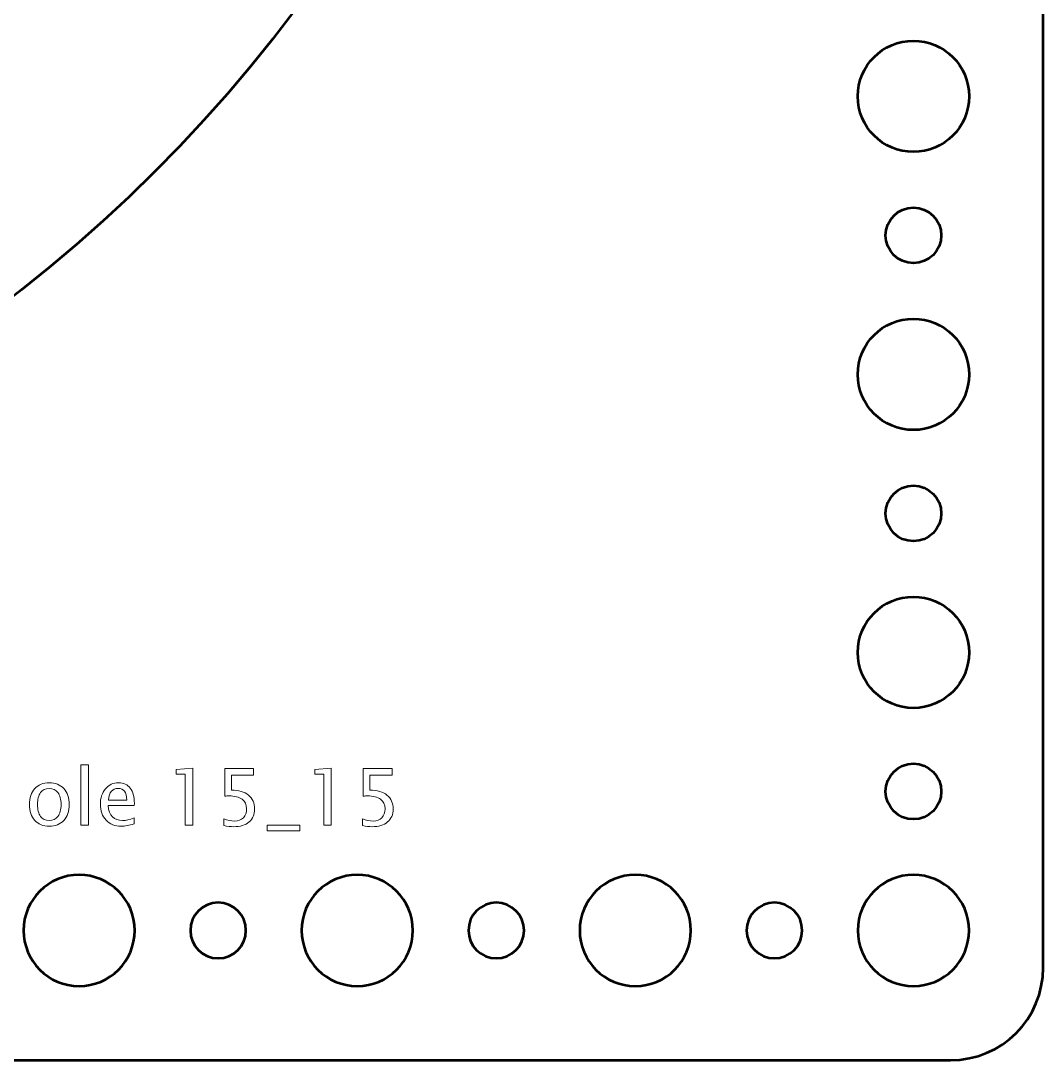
# Model space of a CAD drawing. Header units: centimetres. Extents: x -31.4 to 31.4, y -20.9 to 20.9.
# Drawn here: x -16.06 to -10.55, y -20.95 to -15.34 of the extents above; entities that cross this region are included whole.
import ezdxf

# ---------------------------------------------------------------- set-up
doc = ezdxf.new("R2010")
doc.units = ezdxf.units.CM
doc.header["$MEASUREMENT"] = 0
doc.layers.add('Layer 1', color=7, linetype='Continuous')

msp = doc.modelspace()

# ---------------------------------------------------------------- linework, layer by layer
at = {"layer": 'Layer 1', "lineweight": 53}
for centre, major_axis in [((-20.99977, -10.50023), (0, 8.00023)), ((-11.24999, -15.75001), (0, 0.30001)), ((-11.25, -16.5), (0, 0.15)), ((-11.24999, -17.25001), (0, 0.30001)), ((-11.25, -18), (0, 0.15)), ((-11.24999, -18.75001), (0, 0.30001)), ((-11.25, -19.5), (0, 0.15))]:
    msp.add_ellipse(centre, major_axis=major_axis, ratio=1, dxfattribs=at)
for points, knots in [([(-31.45, -20.45), (-31.45, -20.45), (-31.45, -0.55), (-31.45, -0.55), (-31.45, -0.55), (-31.45, -0.27386), (-31.22614, -0.05), (-30.95, -0.05), (-30.95, -0.05), (-30.95, -0.05), (-11.05, -0.05), (-11.05, -0.05), (-11.05, -0.05), (-10.77386, -0.05), (-10.55, -0.27386), (-10.55, -0.55), (-10.55, -0.55), (-10.55, -0.55), (-10.55, -20.45), (-10.55, -20.45), (-10.55, -20.45), (-10.55, -20.72614), (-10.77386, -20.95), (-11.05, -20.95), (-11.05, -20.95), (-11.05, -20.95), (-30.95, -20.95), (-30.95, -20.95), (-30.95, -20.95), (-31.22614, -20.95), (-31.45, -20.72614), (-31.45, -20.45)], [0, 0, 0, 0, 0.1111111, 0.1111111, 0.1111111, 0.1111111, 0.2222222, 0.2222222, 0.2222222, 0.2222222, 0.3333333, 0.3333333, 0.3333333, 0.3333333, 0.4444444, 0.4444444, 0.4444444, 0.4444444, 0.5555556, 0.5555556, 0.5555556, 0.5555556, 0.6666667, 0.6666667, 0.6666667, 0.6666667, 0.7777778, 0.7777778, 0.7777778, 0.7777778, 1, 1, 1, 1]), ([(-16.05, -20.25), (-16.05, -20.08431), (-15.91569, -19.95), (-15.75, -19.95), (-15.75, -19.95), (-15.58431, -19.95), (-15.45, -20.08431), (-15.45, -20.25), (-15.45, -20.25), (-15.45, -20.41569), (-15.58431, -20.55), (-15.75, -20.55), (-15.75, -20.55), (-15.91569, -20.55), (-16.05, -20.41569), (-16.05, -20.25)], [0, 0, 0, 0, 0.2, 0.2, 0.2, 0.2, 0.4, 0.4, 0.4, 0.4, 0.6, 0.6, 0.6, 0.6, 1, 1, 1, 1]), ([(-14.55, -20.25), (-14.55, -20.08431), (-14.41569, -19.95), (-14.25, -19.95), (-14.25, -19.95), (-14.08431, -19.95), (-13.95, -20.08431), (-13.95, -20.25), (-13.95, -20.25), (-13.95, -20.41569), (-14.08431, -20.55), (-14.25, -20.55), (-14.25, -20.55), (-14.41569, -20.55), (-14.55, -20.41569), (-14.55, -20.25)], [0, 0, 0, 0, 0.2, 0.2, 0.2, 0.2, 0.4, 0.4, 0.4, 0.4, 0.6, 0.6, 0.6, 0.6, 1, 1, 1, 1]), ([(-13.05, -20.25), (-13.05, -20.08431), (-12.91569, -19.95), (-12.75, -19.95), (-12.75, -19.95), (-12.58431, -19.95), (-12.45, -20.08431), (-12.45, -20.25), (-12.45, -20.25), (-12.45, -20.41569), (-12.58431, -20.55), (-12.75, -20.55), (-12.75, -20.55), (-12.91569, -20.55), (-13.05, -20.41569), (-13.05, -20.25)], [0, 0, 0, 0, 0.2, 0.2, 0.2, 0.2, 0.4, 0.4, 0.4, 0.4, 0.6, 0.6, 0.6, 0.6, 1, 1, 1, 1]), ([(-11.55, -20.25), (-11.55, -20.08431), (-11.41569, -19.95), (-11.25, -19.95), (-11.25, -19.95), (-11.08431, -19.95), (-10.95, -20.08431), (-10.95, -20.25), (-10.95, -20.25), (-10.95, -20.41569), (-11.08431, -20.55), (-11.25, -20.55), (-11.25, -20.55), (-11.41569, -20.55), (-11.55, -20.41569), (-11.55, -20.25)], [0, 0, 0, 0, 0.2, 0.2, 0.2, 0.2, 0.4, 0.4, 0.4, 0.4, 0.6, 0.6, 0.6, 0.6, 1, 1, 1, 1]), ([(-15.15, -20.25), (-15.15, -20.16716), (-15.08284, -20.1), (-15, -20.1), (-15, -20.1), (-14.91716, -20.1), (-14.85, -20.16716), (-14.85, -20.25), (-14.85, -20.25), (-14.85, -20.33284), (-14.91716, -20.4), (-15, -20.4), (-15, -20.4), (-15.08284, -20.4), (-15.15, -20.33284), (-15.15, -20.25)], [0, 0, 0, 0, 0.2, 0.2, 0.2, 0.2, 0.4, 0.4, 0.4, 0.4, 0.6, 0.6, 0.6, 0.6, 1, 1, 1, 1]), ([(-13.65, -20.25), (-13.65, -20.16716), (-13.58284, -20.1), (-13.5, -20.1), (-13.5, -20.1), (-13.41716, -20.1), (-13.35, -20.16716), (-13.35, -20.25), (-13.35, -20.25), (-13.35, -20.33284), (-13.41716, -20.4), (-13.5, -20.4), (-13.5, -20.4), (-13.58284, -20.4), (-13.65, -20.33284), (-13.65, -20.25)], [0, 0, 0, 0, 0.2, 0.2, 0.2, 0.2, 0.4, 0.4, 0.4, 0.4, 0.6, 0.6, 0.6, 0.6, 1, 1, 1, 1]), ([(-12.15, -20.25), (-12.15, -20.16716), (-12.08284, -20.1), (-12, -20.1), (-12, -20.1), (-11.91716, -20.1), (-11.85, -20.16716), (-11.85, -20.25), (-11.85, -20.25), (-11.85, -20.33284), (-11.91716, -20.4), (-12, -20.4), (-12, -20.4), (-12.08284, -20.4), (-12.15, -20.33284), (-12.15, -20.25)], [0, 0, 0, 0, 0.2, 0.2, 0.2, 0.2, 0.4, 0.4, 0.4, 0.4, 0.6, 0.6, 0.6, 0.6, 1, 1, 1, 1])]:
    msp.add_open_spline(points, degree=3, knots=knots, dxfattribs=at)
at = {"layer": 'Layer 1', "color": 5, "lineweight": 9}
for points, knots in [([(-15.74012, -19.68252), (-15.74012, -19.68252), (-15.74012, -19.35613), (-15.74012, -19.35613), (-15.74012, -19.35613), (-15.74012, -19.35613), (-15.69948, -19.35613), (-15.69948, -19.35613), (-15.69948, -19.35613), (-15.69948, -19.35613), (-15.69948, -19.68252), (-15.69948, -19.68252), (-15.69948, -19.68252), (-15.69948, -19.68252), (-15.74012, -19.68252), (-15.74012, -19.68252)], [0, 0, 0, 0, 0.2, 0.2, 0.2, 0.2, 0.4, 0.4, 0.4, 0.4, 0.6, 0.6, 0.6, 0.6, 1, 1, 1, 1]), ([(-15.17773, -19.68252), (-15.17773, -19.68252), (-15.17773, -19.40693), (-15.17773, -19.40693), (-15.17773, -19.40693), (-15.17773, -19.40693), (-15.22641, -19.40693), (-15.22641, -19.40693), (-15.22641, -19.40693), (-15.22641, -19.40693), (-15.22641, -19.38153), (-15.22641, -19.38153), (-15.22641, -19.38153), (-15.22641, -19.38153), (-15.13709, -19.37391), (-15.13709, -19.37391), (-15.13709, -19.37391), (-15.13709, -19.37391), (-15.13709, -19.68252), (-15.13709, -19.68252), (-15.13709, -19.68252), (-15.13709, -19.68252), (-15.17773, -19.68252), (-15.17773, -19.68252)], [0, 0, 0, 0, 0.1428571, 0.1428571, 0.1428571, 0.1428571, 0.2857143, 0.2857143, 0.2857143, 0.2857143, 0.4285714, 0.4285714, 0.4285714, 0.4285714, 0.5714286, 0.5714286, 0.5714286, 0.5714286, 0.7142857, 0.7142857, 0.7142857, 0.7142857, 1, 1, 1, 1]), ([(-14.9693, -19.68379), (-14.9693, -19.68379), (-14.9693, -19.64738), (-14.9693, -19.64738), (-14.9693, -19.64738), (-14.94905, -19.65557), (-14.92986, -19.65966), (-14.91152, -19.65966), (-14.91152, -19.65966), (-14.89148, -19.65966), (-14.87568, -19.65373), (-14.86418, -19.64188), (-14.86418, -19.64188), (-14.85268, -19.63003), (-14.84696, -19.61373), (-14.84696, -19.59299), (-14.84696, -19.59299), (-14.84696, -19.57069), (-14.85508, -19.55362), (-14.8713, -19.54183), (-14.8713, -19.54183), (-14.88753, -19.53005), (-14.91103, -19.52419), (-14.94172, -19.52419), (-14.94172, -19.52419), (-14.94884, -19.52419), (-14.95639, -19.52469), (-14.96422, -19.52568), (-14.96422, -19.52568), (-14.96422, -19.52568), (-14.96422, -19.37645), (-14.96422, -19.37645), (-14.96422, -19.37645), (-14.96422, -19.37645), (-14.80928, -19.37645), (-14.80928, -19.37645), (-14.80928, -19.37645), (-14.80928, -19.37645), (-14.80928, -19.41201), (-14.80928, -19.41201), (-14.80928, -19.41201), (-14.80928, -19.41201), (-14.92866, -19.41201), (-14.92866, -19.41201), (-14.92866, -19.41201), (-14.92866, -19.41201), (-14.92866, -19.49287), (-14.92866, -19.49287), (-14.92866, -19.49287), (-14.88929, -19.49287), (-14.8586, -19.5019), (-14.83652, -19.51996), (-14.83652, -19.51996), (-14.81444, -19.53795), (-14.80336, -19.56293), (-14.80336, -19.59489), (-14.80336, -19.59489), (-14.80336, -19.62466), (-14.81338, -19.64795), (-14.83341, -19.66481), (-14.83341, -19.66481), (-14.85345, -19.68167), (-14.88111, -19.69014), (-14.91639, -19.69014), (-14.91639, -19.69014), (-14.93212, -19.69014), (-14.94976, -19.68802), (-14.9693, -19.68379)], [0, 0, 0, 0, 0.0555556, 0.0555556, 0.0555556, 0.0555556, 0.1111111, 0.1111111, 0.1111111, 0.1111111, 0.1666667, 0.1666667, 0.1666667, 0.1666667, 0.2222222, 0.2222222, 0.2222222, 0.2222222, 0.2777778, 0.2777778, 0.2777778, 0.2777778, 0.3333333, 0.3333333, 0.3333333, 0.3333333, 0.3888889, 0.3888889, 0.3888889, 0.3888889, 0.4444444, 0.4444444, 0.4444444, 0.4444444, 0.5, 0.5, 0.5, 0.5, 0.5555556, 0.5555556, 0.5555556, 0.5555556, 0.6111111, 0.6111111, 0.6111111, 0.6111111, 0.6666667, 0.6666667, 0.6666667, 0.6666667, 0.7222222, 0.7222222, 0.7222222, 0.7222222, 0.7777778, 0.7777778, 0.7777778, 0.7777778, 0.8333333, 0.8333333, 0.8333333, 0.8333333, 0.8888889, 0.8888889, 0.8888889, 0.8888889, 1, 1, 1, 1]), ([(-14.43068, -19.68252), (-14.43068, -19.68252), (-14.43068, -19.40693), (-14.43068, -19.40693), (-14.43068, -19.40693), (-14.43068, -19.40693), (-14.47936, -19.40693), (-14.47936, -19.40693), (-14.47936, -19.40693), (-14.47936, -19.40693), (-14.47936, -19.38153), (-14.47936, -19.38153), (-14.47936, -19.38153), (-14.47936, -19.38153), (-14.39004, -19.37391), (-14.39004, -19.37391), (-14.39004, -19.37391), (-14.39004, -19.37391), (-14.39004, -19.68252), (-14.39004, -19.68252), (-14.39004, -19.68252), (-14.39004, -19.68252), (-14.43068, -19.68252), (-14.43068, -19.68252)], [0, 0, 0, 0, 0.1428571, 0.1428571, 0.1428571, 0.1428571, 0.2857143, 0.2857143, 0.2857143, 0.2857143, 0.4285714, 0.4285714, 0.4285714, 0.4285714, 0.5714286, 0.5714286, 0.5714286, 0.5714286, 0.7142857, 0.7142857, 0.7142857, 0.7142857, 1, 1, 1, 1]), ([(-14.22225, -19.68379), (-14.22225, -19.68379), (-14.22225, -19.64738), (-14.22225, -19.64738), (-14.22225, -19.64738), (-14.202, -19.65557), (-14.18281, -19.65966), (-14.16447, -19.65966), (-14.16447, -19.65966), (-14.14443, -19.65966), (-14.12863, -19.65373), (-14.11713, -19.64188), (-14.11713, -19.64188), (-14.10563, -19.63003), (-14.09991, -19.61373), (-14.09991, -19.59299), (-14.09991, -19.59299), (-14.09991, -19.57069), (-14.10803, -19.55362), (-14.12425, -19.54183), (-14.12425, -19.54183), (-14.14048, -19.53005), (-14.16398, -19.52419), (-14.19467, -19.52419), (-14.19467, -19.52419), (-14.20179, -19.52419), (-14.20934, -19.52469), (-14.21717, -19.52568), (-14.21717, -19.52568), (-14.21717, -19.52568), (-14.21717, -19.37645), (-14.21717, -19.37645), (-14.21717, -19.37645), (-14.21717, -19.37645), (-14.06223, -19.37645), (-14.06223, -19.37645), (-14.06223, -19.37645), (-14.06223, -19.37645), (-14.06223, -19.41201), (-14.06223, -19.41201), (-14.06223, -19.41201), (-14.06223, -19.41201), (-14.18161, -19.41201), (-14.18161, -19.41201), (-14.18161, -19.41201), (-14.18161, -19.41201), (-14.18161, -19.49287), (-14.18161, -19.49287), (-14.18161, -19.49287), (-14.14224, -19.49287), (-14.11155, -19.5019), (-14.08947, -19.51996), (-14.08947, -19.51996), (-14.06739, -19.53795), (-14.05631, -19.56293), (-14.05631, -19.59489), (-14.05631, -19.59489), (-14.05631, -19.62466), (-14.06633, -19.64795), (-14.08636, -19.66481), (-14.08636, -19.66481), (-14.1064, -19.68167), (-14.13406, -19.69014), (-14.16934, -19.69014), (-14.16934, -19.69014), (-14.18507, -19.69014), (-14.20271, -19.68802), (-14.22225, -19.68379)], [0, 0, 0, 0, 0.0555556, 0.0555556, 0.0555556, 0.0555556, 0.1111111, 0.1111111, 0.1111111, 0.1111111, 0.1666667, 0.1666667, 0.1666667, 0.1666667, 0.2222222, 0.2222222, 0.2222222, 0.2222222, 0.2777778, 0.2777778, 0.2777778, 0.2777778, 0.3333333, 0.3333333, 0.3333333, 0.3333333, 0.3888889, 0.3888889, 0.3888889, 0.3888889, 0.4444444, 0.4444444, 0.4444444, 0.4444444, 0.5, 0.5, 0.5, 0.5, 0.5555556, 0.5555556, 0.5555556, 0.5555556, 0.6111111, 0.6111111, 0.6111111, 0.6111111, 0.6666667, 0.6666667, 0.6666667, 0.6666667, 0.7222222, 0.7222222, 0.7222222, 0.7222222, 0.7777778, 0.7777778, 0.7777778, 0.7777778, 0.8333333, 0.8333333, 0.8333333, 0.8333333, 0.8888889, 0.8888889, 0.8888889, 0.8888889, 1, 1, 1, 1]), ([(-15.91087, -19.6876), (-15.94382, -19.6876), (-15.96992, -19.67709), (-15.98911, -19.65606), (-15.98911, -19.65606), (-16.00837, -19.63504), (-16.01797, -19.60646), (-16.01797, -19.57041), (-16.01797, -19.57041), (-16.01797, -19.53443), (-16.00837, -19.50592), (-15.98911, -19.48497), (-15.98911, -19.48497), (-15.96992, -19.46401), (-15.94382, -19.4535), (-15.91087, -19.4535), (-15.91087, -19.4535), (-15.87792, -19.4535), (-15.85181, -19.46401), (-15.83262, -19.48497), (-15.83262, -19.48497), (-15.81336, -19.50592), (-15.80377, -19.53443), (-15.80377, -19.57041), (-15.80377, -19.57041), (-15.80377, -19.60646), (-15.81336, -19.63504), (-15.83262, -19.65606), (-15.83262, -19.65606), (-15.85181, -19.67709), (-15.87792, -19.6876), (-15.91087, -19.6876)], [0, 0, 0, 0, 0.1111111, 0.1111111, 0.1111111, 0.1111111, 0.2222222, 0.2222222, 0.2222222, 0.2222222, 0.3333333, 0.3333333, 0.3333333, 0.3333333, 0.4444444, 0.4444444, 0.4444444, 0.4444444, 0.5555556, 0.5555556, 0.5555556, 0.5555556, 0.6666667, 0.6666667, 0.6666667, 0.6666667, 0.7777778, 0.7777778, 0.7777778, 0.7777778, 1, 1, 1, 1]), ([(-15.4531, -19.67532), (-15.48041, -19.68351), (-15.50376, -19.6876), (-15.52324, -19.6876), (-15.52324, -19.6876), (-15.55647, -19.6876), (-15.58349, -19.67659), (-15.6043, -19.65465), (-15.6043, -19.65465), (-15.62512, -19.63271), (-15.63556, -19.60427), (-15.63556, -19.56928), (-15.63556, -19.56928), (-15.63556, -19.53534), (-15.62639, -19.50747), (-15.60797, -19.48567), (-15.60797, -19.48567), (-15.58956, -19.46394), (-15.56599, -19.45308), (-15.53728, -19.45308), (-15.53728, -19.45308), (-15.51011, -19.45308), (-15.48909, -19.46274), (-15.47427, -19.48207), (-15.47427, -19.48207), (-15.45945, -19.50141), (-15.45205, -19.52878), (-15.45205, -19.56427), (-15.45205, -19.56427), (-15.45205, -19.56427), (-15.45226, -19.57669), (-15.45226, -19.57669), (-15.45226, -19.57669), (-15.45226, -19.57669), (-15.59407, -19.57669), (-15.59407, -19.57669), (-15.59407, -19.57669), (-15.58815, -19.63031), (-15.56197, -19.65712), (-15.51562, -19.65712), (-15.51562, -19.65712), (-15.49861, -19.65712), (-15.4778, -19.65232), (-15.4531, -19.64273), (-15.4531, -19.64273), (-15.4531, -19.64273), (-15.4531, -19.67532), (-15.4531, -19.67532)], [0, 0, 0, 0, 0.0769231, 0.0769231, 0.0769231, 0.0769231, 0.1538462, 0.1538462, 0.1538462, 0.1538462, 0.2307692, 0.2307692, 0.2307692, 0.2307692, 0.3076923, 0.3076923, 0.3076923, 0.3076923, 0.3846154, 0.3846154, 0.3846154, 0.3846154, 0.4615385, 0.4615385, 0.4615385, 0.4615385, 0.5384615, 0.5384615, 0.5384615, 0.5384615, 0.6153846, 0.6153846, 0.6153846, 0.6153846, 0.6923077, 0.6923077, 0.6923077, 0.6923077, 0.7692308, 0.7692308, 0.7692308, 0.7692308, 0.8461538, 0.8461538, 0.8461538, 0.8461538, 1, 1, 1, 1]), ([(-15.91094, -19.65712), (-15.89083, -19.65712), (-15.87517, -19.64957), (-15.86402, -19.6344), (-15.86402, -19.6344), (-15.85294, -19.6193), (-15.84737, -19.59792), (-15.84737, -19.57041), (-15.84737, -19.57041), (-15.84737, -19.54296), (-15.85294, -19.52165), (-15.86402, -19.50656), (-15.86402, -19.50656), (-15.87517, -19.49153), (-15.89083, -19.48398), (-15.91094, -19.48398), (-15.91094, -19.48398), (-15.93112, -19.48398), (-15.94678, -19.49153), (-15.95779, -19.50656), (-15.95779, -19.50656), (-15.96886, -19.52165), (-15.97437, -19.54296), (-15.97437, -19.57041), (-15.97437, -19.57041), (-15.97437, -19.59792), (-15.96886, -19.6193), (-15.95779, -19.6344), (-15.95779, -19.6344), (-15.94678, -19.64957), (-15.93112, -19.65712), (-15.91094, -19.65712)], [0, 0, 0, 0, 0.1111111, 0.1111111, 0.1111111, 0.1111111, 0.2222222, 0.2222222, 0.2222222, 0.2222222, 0.3333333, 0.3333333, 0.3333333, 0.3333333, 0.4444444, 0.4444444, 0.4444444, 0.4444444, 0.5555556, 0.5555556, 0.5555556, 0.5555556, 0.6666667, 0.6666667, 0.6666667, 0.6666667, 0.7777778, 0.7777778, 0.7777778, 0.7777778, 1, 1, 1, 1]), ([(-15.59196, -19.54621), (-15.59196, -19.54621), (-15.4929, -19.54621), (-15.4929, -19.54621), (-15.4929, -19.54621), (-15.4929, -19.50444), (-15.50849, -19.48355), (-15.53961, -19.48355), (-15.53961, -19.48355), (-15.57093, -19.48355), (-15.58836, -19.50444), (-15.59196, -19.54621)], [0, 0, 0, 0, 0.25, 0.25, 0.25, 0.25, 0.5, 0.5, 0.5, 0.5, 1, 1, 1, 1]), ([(-14.73548, -19.713), (-14.73548, -19.713), (-14.73548, -19.68252), (-14.73548, -19.68252), (-14.73548, -19.68252), (-14.73548, -19.68252), (-14.55937, -19.68252), (-14.55937, -19.68252), (-14.55937, -19.68252), (-14.55937, -19.68252), (-14.55937, -19.713), (-14.55937, -19.713), (-14.55937, -19.713), (-14.55937, -19.713), (-14.73548, -19.713), (-14.73548, -19.713)], [0, 0, 0, 0, 0.2, 0.2, 0.2, 0.2, 0.4, 0.4, 0.4, 0.4, 0.6, 0.6, 0.6, 0.6, 1, 1, 1, 1])]:
    msp.add_open_spline(points, degree=3, knots=knots, dxfattribs=at)

doc.saveas('drawing.dxf')
